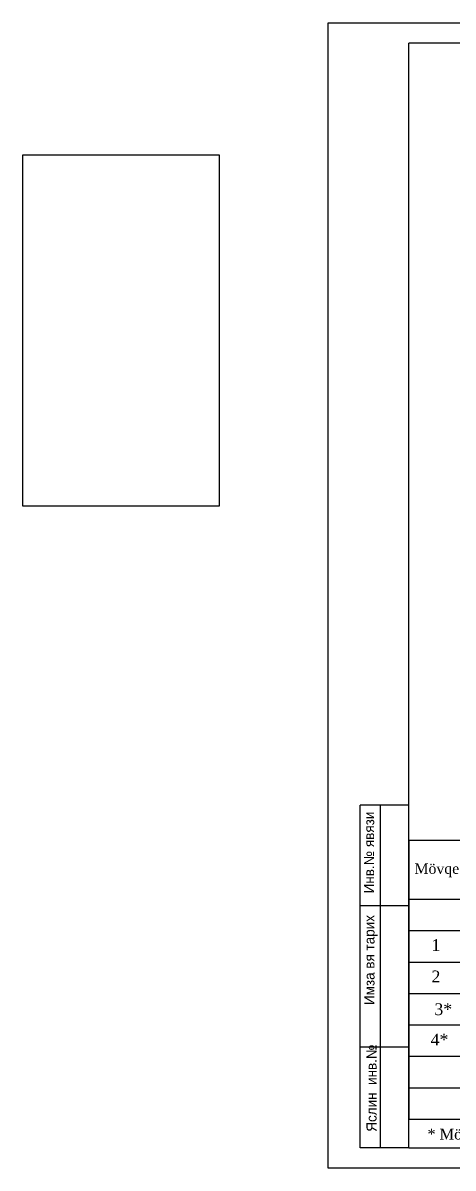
# Model space of a CAD drawing. Header units: millimetres. Extents: x 1067644 to 1117794, y -913136 to -692535.
# Drawn here: x 1067644 to 1078838, y -785239 to -755419 of the extents above; entities that cross this region are included whole.
import ezdxf

# ---------------------------------------------------------------- set-up
doc = ezdxf.new("R2010")
doc.units = ezdxf.units.MM
doc.layers.add('A-Wall', color=7, linetype='Continuous', lineweight=30)
doc.styles.add('CP_ATTR', font='A3TI(LA).TTF')
doc.styles.add('style6', font='ARIALN.TTF', dxfattribs={"height": 300})

# ---------------------------------------------------------------- blocks, each defined once
blk = doc.blocks.new('ntnntyht')
at = {"lineweight": 25}
for p, q in [((1961564, -20955), (2003567, -20955)), ((1961564, -50629), (1961564, -20955)), ((1963654, -41225), (1962400, -41225)), ((1963656, -43837), (1962402, -43837)), ((1963656, -47494), (1962402, -47494)), ((1963654, -50106), (1962400, -50106)), ((2003567, -50629), (1961564, -50629))]:
    blk.add_line(p, q, dxfattribs=at)
at = {"lineweight": 25, "ltscale": 15}
for p, q in [((2003045, -21477), (1963653, -21477)), ((1963654, -50106), (1963654, -21476)), ((1963654, -50106), (2003045, -50106))]:
    blk.add_line(p, q, dxfattribs=at)
at = {"lineweight": 25, "ltscale": 0.25}
for p, q in [((1962400, -50106), (1962400, -41225)), ((1962922, -50107), (1962922, -41225))]:
    blk.add_line(p, q, dxfattribs=at)
at = {"lineweight": 25, "char_height": 261.21, "width": 6227.25, "attachment_point": 1, "rotation": 90, "style": 'CP_ATTR'}
for s, insert in [('\\pt3143;Инв.№ явязи', (1962497, -43510)), ('\\pt3143;Имза вя тарих', (1962505, -46404)), ('\\pt3143;Яслин  инв.№', (1962558, -49687))]:
    blk.add_mtext(s, dxfattribs=dict(at, insert=insert))

msp = doc.modelspace()

# ---------------------------------------------------------------- linework, layer by layer
for p, q in [((1077684.044, -776703.04), (1097109.044, -776703.04)), ((1077684.044, -776703.04), (1077684.044, -783963.909)), ((1077684.044, -778237.026), (1097109.044, -778237.026)), ((1077684.044, -779055.153), (1097109.044, -779055.153)), ((1077684.044, -779873.279), (1097109.044, -779873.279)), ((1077684.044, -779873.279), (1097109.044, -779873.279)), ((1077684.044, -780691.405), (1097109.044, -780691.405)), ((1077684.044, -781509.531), (1097109.044, -781509.531)), ((1077684.044, -782327.657), (1097109.044, -782327.657)), ((1077684.044, -783145.783), (1097109.044, -783145.783)), ((1077684.044, -783963.909), (1097109.044, -783963.909))]:
    msp.add_line(p, q)
at = {"ltscale": 15}
msp.add_lwpolyline([(1067643.955, -758851.553), (1072750.747, -758851.553), (1072750.747, -768004.769), (1067643.955, -768004.769)], close=True, dxfattribs=at)

# ---------------------------------------------------------------- block references
at = {"color": 3, "xscale": 1.004925508461463, "yscale": 1.004925508461463, "zscale": 1.004925508461463}
msp.add_blockref('ntnntyht', (-895641.897, -734361.285), dxfattribs=at)

# ---------------------------------------------------------------- texts
at = {"lineweight": 9, "insert": (1077832.742, -777304.831), "char_height": 272, "width": 6647.00885, "attachment_point": 1, "style": 'style6'}
msp.add_mtext('{\\fTimes New Roman|b0|i0|c238|p18;Mövqe}', dxfattribs=at)
at = {"color": 0, "lineweight": 0, "insert": (1078171.306, -784214.864), "char_height": 280, "width": 24406.02729, "attachment_point": 1, "style": 'style6'}
msp.add_mtext('\\pxt22.667;{\\fTimes New Roman|b0|i0|c238|p18;* Mövqe  3,4} {\\fTimes New Roman|b0|i0|c238|p18;- bax detallar  cədvəlinə} ', dxfattribs=at)
at = {"layer": 'A-Wall', "color": 0, "char_height": 306.7973, "width": 19040.45833, "attachment_point": 2, "style": 'style6'}
for s, insert in [('{\\fTimes New Roman|b0|i0|c238|p18; 1}', (1078333.68, -779276.807)), ('{\\fTimes New Roman|b0|i0|c238|p18; 2}', (1078333.68, -780094.933)), ('{\\fTimes New Roman|b0|i0|c238|p18; 3*}', (1078524.43, -780948.426)), ('{\\fTimes New Roman|b0|i0|c238|p18; 4*}', (1078426.687, -781740.037))]:
    msp.add_mtext(s, dxfattribs=dict(at, insert=insert))

doc.saveas('drawing.dxf')
